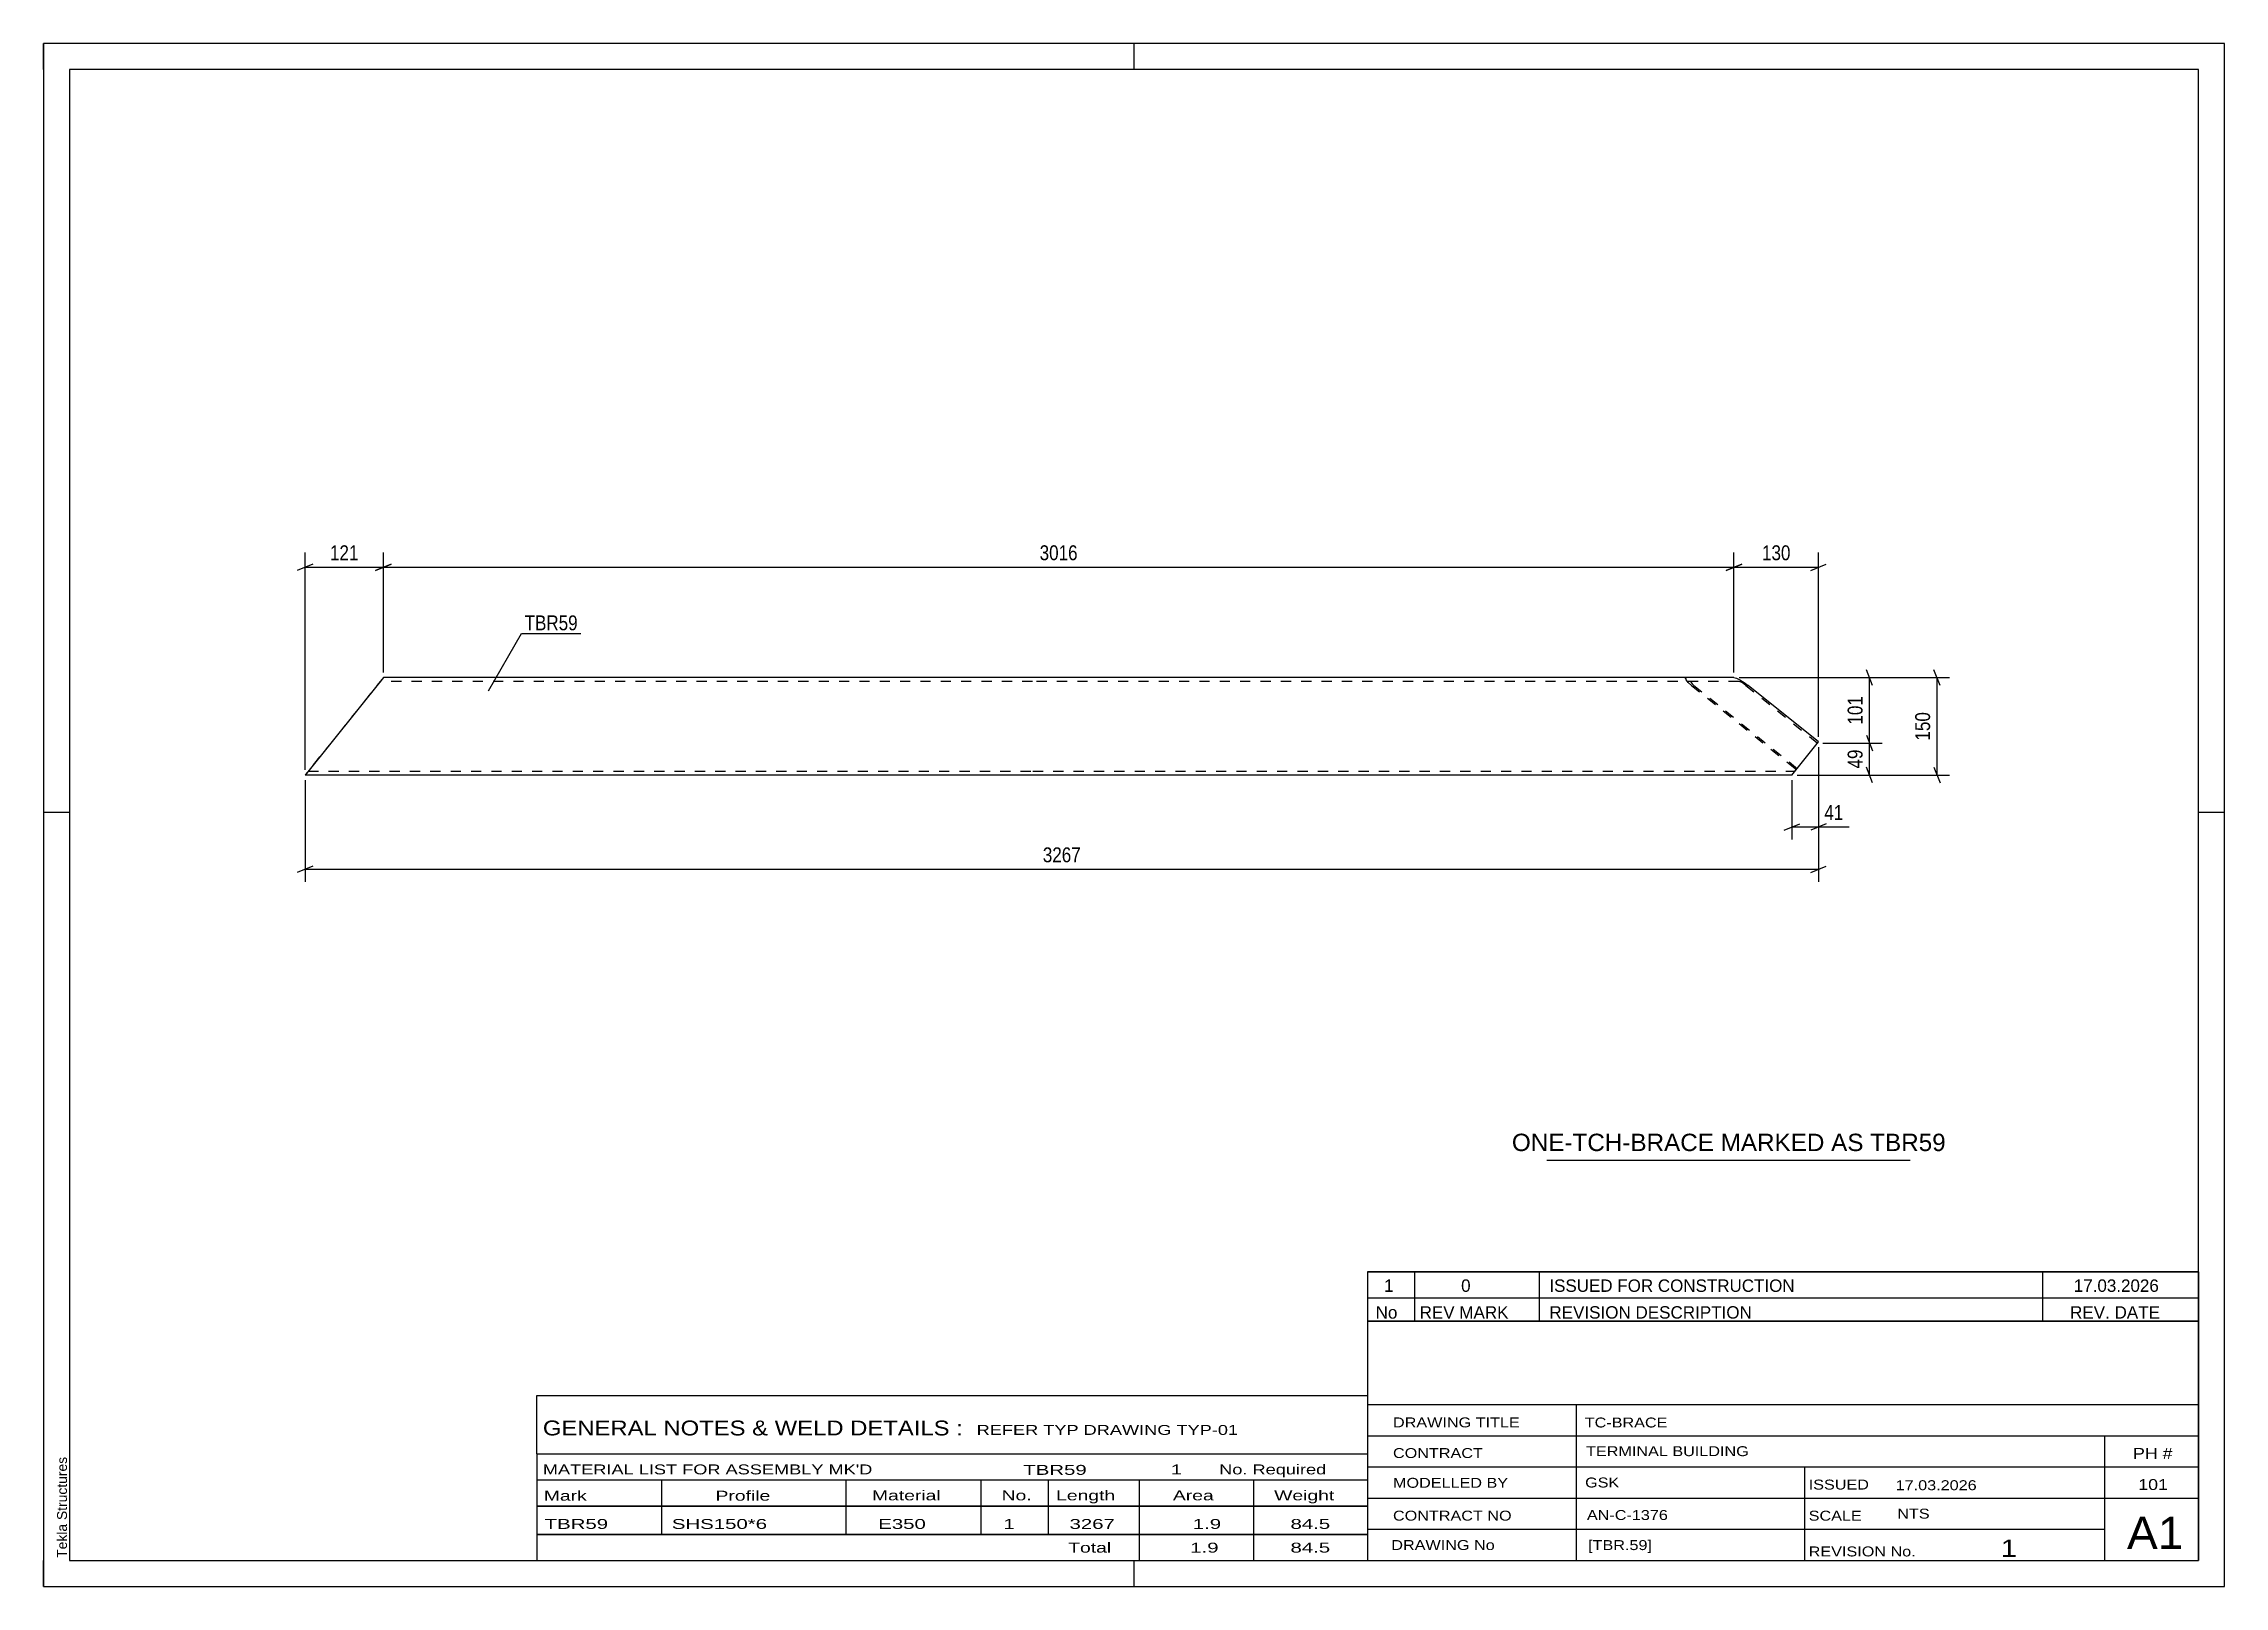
# Model space of a CAD drawing. Header units: millimetres. Extents: x 0 to 420, y 0 to 297.
import ezdxf

# ---------------------------------------------------------------- set-up
doc = ezdxf.new("R2010")
doc.units = ezdxf.units.MM
doc.linetypes.add('DXK_LINE_DOT2', pattern=[3.9198, 1.9599, -1.9599])
doc.styles.add('Arial', font='ARIAL.TTF', dxfattribs={"height": 0.2})
doc.styles.add('Arial Narrow', font='ARIALN.TTF', dxfattribs={"height": 0.2})

# ---------------------------------------------------------------- blocks, each defined once
blk = doc.blocks.new('Unknown-580636833-1162')
at = {"color": 5, "linetype": 'Continuous'}
for p, q in [((420, 297), (0, 297)), ((0, 297), (0, 0)), ((0, 292), (0, 297)), ((210, 292), (210, 297)), ((420, 0), (420, 297)), ((415, 292), (5, 292)), ((5, 292), (5, 5)), ((415, 5), (415, 292)), ((5, 149), (0, 149)), ((420, 149), (415, 149)), ((0, 0), (0, 5)), ((5, 5), (415, 5)), ((210, 0), (210, 5)), ((0, 0), (420, 0))]:
    blk.add_line(p, q, dxfattribs=at)
at = {"color": 174, "linetype": 'Continuous', "style": 'Arial'}
blk.add_text('Tekla Structures', height=1.9102, rotation=90, dxfattribs=at).set_placement((4.5, 5.5))
blk = doc.blocks.new('Part-580636833-1309 - 1303')
at = {"color": 2, "linetype": 'Continuous'}
for p, q in [((65.43, 174.95), (50.36, 156.2)), ((65.43, 174.95), (65.43, 174.95)), ((190.43, 174.95), (65.43, 174.95)), ((325.55, 174.95), (190.53, 174.95)), ((325.55, 174.95), (326.03, 174.84)), ((326.03, 174.84), (326.71, 174.51)), ((326.71, 174.51), (327.51, 174.02)), ((327.51, 174.02), (328.29, 173.45)), ((341.83, 162.57), (328.29, 173.45)), ((336.71, 156.2), (341.83, 162.57)), ((190.43, 156.2), (50.36, 156.2)), ((336.71, 156.2), (190.53, 156.2))]:
    blk.add_line(p, q, dxfattribs=at)
at = {"color": 7, "linetype": 'DXK_LINE_DOT2'}
for p, q in [((65.43, 174.95), (50.36, 156.2)), ((64.83, 174.2), (64.83, 174.2)), ((190.43, 174.2), (64.83, 174.2)), ((326.48, 174.2), (190.53, 174.2)), ((316.21, 174.84), (316.4, 174.95)), ((316.33, 174.51), (316.21, 174.84)), ((316.75, 174.02), (316.33, 174.51)), ((317.39, 173.45), (316.75, 174.02)), ((317.24, 174.14), (317.33, 174.2)), ((317.28, 174.02), (317.24, 174.14)), ((317.3, 173.98), (317.28, 174.02)), ((317.3, 173.98), (317.51, 173.74)), ((317.39, 173.45), (336.99, 157.7)), ((317.51, 173.74), (317.83, 173.45)), ((317.83, 173.45), (337.42, 157.7)), ((326.72, 174.14), (326.48, 174.2)), ((327.07, 173.98), (326.72, 174.14)), ((327.46, 173.74), (327.07, 173.98)), ((327.85, 173.45), (327.46, 173.74)), ((327.85, 173.45), (341.66, 162.35)), ((50.96, 156.95), (50.96, 156.95)), ((50.96, 156.95), (190.43, 156.95)), ((190.53, 156.95), (337.31, 156.95)), ((336.99, 157.7), (337.57, 157.27)), ((337.42, 157.7), (337.73, 157.47))]:
    blk.add_line(p, q, dxfattribs=at)
blk = doc.blocks.new('StraightDimension-580636833-2099 - 1303')
at = {"color": 7, "linetype": 'Continuous'}
for p, q in [((50.36, 157.2), (50.36, 199.05)), ((65.43, 175.95), (65.43, 199.05)), ((51.86, 196.8), (48.86, 195.6)), ((50.36, 196.2), (65.43, 196.2)), ((63.93, 195.6), (66.93, 196.8))]:
    blk.add_line(p, q, dxfattribs=at)
at = {"color": 0}
blk.add_wipeout([(61.23, 196.95), (61.23, 201.15), (54.55, 201.15), (54.55, 196.95)], dxfattribs=at)
at = {"color": 3, "style": 'Arial Narrow'}
blk.add_text('121', height=2.863, dxfattribs=at).set_placement((55.15, 197.55))
blk = doc.blocks.new('StraightDimension-580636833-2098 - 1303')
at = {"color": 7, "linetype": 'Continuous'}
for p, q in [((65.43, 175.95), (65.43, 199.05)), ((325.55, 175.95), (325.55, 199.05)), ((66.93, 196.8), (63.93, 195.6)), ((65.43, 196.2), (325.55, 196.2)), ((324.05, 195.6), (327.05, 196.8))]:
    blk.add_line(p, q, dxfattribs=at)
at = {"color": 0}
blk.add_wipeout([(199.75, 196.95), (199.75, 201.15), (191.23, 201.15), (191.23, 196.95)], dxfattribs=at)
at = {"color": 3, "style": 'Arial Narrow'}
blk.add_text('3016', height=2.863, dxfattribs=at).set_placement((191.83, 197.55))
blk = doc.blocks.new('StraightDimension-580636833-2097 - 1303')
at = {"color": 7, "linetype": 'Continuous'}
for p, q in [((325.55, 175.95), (325.55, 199.05)), ((341.83, 163.57), (341.83, 199.05)), ((327.05, 196.8), (324.05, 195.6)), ((325.55, 196.2), (341.83, 196.2)), ((340.33, 195.6), (343.33, 196.8))]:
    blk.add_line(p, q, dxfattribs=at)
at = {"color": 0}
blk.add_wipeout([(337.03, 196.95), (337.03, 201.15), (330.35, 201.15), (330.35, 196.95)], dxfattribs=at)
at = {"color": 3, "style": 'Arial Narrow'}
blk.add_text('130', height=2.863, dxfattribs=at).set_placement((330.95, 197.55))
blk = doc.blocks.new('StraightDimension-580636833-2318 - 1303')
at = {"color": 7, "linetype": 'Continuous'}
for p, q in [((341.83, 161.57), (341.83, 143.8)), ((336.71, 155.2), (336.71, 143.8)), ((335.21, 145.6), (338.21, 146.8)), ((336.71, 146.2), (341.83, 146.2)), ((343.33, 146.8), (340.33, 145.6))]:
    blk.add_line(p, q, dxfattribs=at)
at = {"color": 0}
blk.add_wipeout([(347.21, 146.95), (347.21, 151.15), (342.35, 151.15), (342.35, 146.95)], dxfattribs=at)
at = {"color": 7, "linetype": 'Continuous'}
blk.add_line((341.83, 146.2), (347.73, 146.2), dxfattribs=at)
blk.add_line((341.83, 146.2), (347.73, 146.2), dxfattribs=at)
at = {"color": 3, "style": 'Arial Narrow'}
blk.add_text('41', height=2.863, dxfattribs=at).set_placement((342.95, 147.55))
blk = doc.blocks.new('StraightDimension-580636833-2337 - 1303')
at = {"color": 7, "linetype": 'Continuous'}
for p, q in [((341.83, 161.57), (341.83, 135.65)), ((50.36, 155.2), (50.36, 135.65)), ((51.86, 138.65), (48.86, 137.45)), ((340.33, 137.45), (343.33, 138.65)), ((50.36, 138.05), (341.83, 138.05))]:
    blk.add_line(p, q, dxfattribs=at)
at = {"color": 0}
blk.add_wipeout([(200.35, 138.8), (200.35, 143), (191.84, 143), (191.84, 138.8)], dxfattribs=at)
at = {"color": 3, "style": 'Arial Narrow'}
blk.add_text('3267', height=2.863, dxfattribs=at).set_placement((192.44, 139.4))
blk = doc.blocks.new('StraightDimension-580636833-2350 - 1303')
at = {"color": 7, "linetype": 'Continuous'}
for p, q in [((352.26, 173.45), (351.06, 176.45)), ((326.55, 174.95), (354.06, 174.95)), ((351.66, 162.35), (351.66, 174.95)), ((351.06, 163.85), (352.26, 160.85)), ((342.66, 162.35), (354.06, 162.35))]:
    blk.add_line(p, q, dxfattribs=at)
at = {"color": 0}
blk.add_wipeout([(350.91, 171.99), (346.71, 171.99), (346.71, 165.31), (350.91, 165.31)], dxfattribs=at)
at = {"color": 3, "style": 'Arial Narrow'}
blk.add_text('101', height=2.863, rotation=90.0002, dxfattribs=at).set_placement((350.31, 165.91))
blk = doc.blocks.new('StraightDimension-580636833-2351 - 1303')
at = {"color": 7, "linetype": 'Continuous'}
for p, q in [((351.06, 163.85), (352.26, 160.85)), ((342.66, 162.35), (354.06, 162.35)), ((351.66, 156.2), (351.66, 162.35)), ((337.71, 156.2), (354.06, 156.2)), ((352.26, 154.7), (351.06, 157.7))]:
    blk.add_line(p, q, dxfattribs=at)
at = {"color": 0}
blk.add_wipeout([(350.91, 161.7), (346.71, 161.7), (346.71, 156.85), (350.91, 156.85)], dxfattribs=at)
at = {"color": 3, "style": 'Arial Narrow'}
blk.add_text('49', height=2.863, rotation=90.0002, dxfattribs=at).set_placement((350.31, 157.45))
blk = doc.blocks.new('StraightDimension-580636833-2378 - 1303')
at = {"color": 7, "linetype": 'Continuous'}
for p, q in [((365.27, 173.45), (364.07, 176.45)), ((326.55, 174.95), (367.07, 174.95)), ((364.67, 156.2), (364.67, 174.95)), ((337.71, 156.2), (367.07, 156.2)), ((364.07, 157.7), (365.27, 154.7))]:
    blk.add_line(p, q, dxfattribs=at)
at = {"color": 0}
blk.add_wipeout([(363.92, 168.92), (359.72, 168.92), (359.72, 162.23), (363.92, 162.23)], dxfattribs=at)
at = {"color": 3, "style": 'Arial Narrow'}
blk.add_text('150', height=2.863, rotation=90.0002, dxfattribs=at).set_placement((363.32, 162.83))
blk = doc.blocks.new('Unknown-580636833-2424')
at = {"color": 7, "linetype": 'Continuous'}
for p, q in [((255, 51.05), (255, 5)), ((255, 51.05), (415, 51.05)), ((415, 51), (415, 5)), ((255, 35), (415, 35)), ((295.14, 35), (295.14, 5)), ((255, 29), (415, 29)), ((397, 5.05), (397, 29.05)), ((255, 23), (415, 23)), ((339.14, 23), (339.14, 5)), ((255, 17), (415, 17)), ((255, 11), (397, 11)), ((255, 5), (415, 5))]:
    blk.add_line(p, q, dxfattribs=at)
at = {"color": 7, "style": 'Arial Narrow'}
for s, height, width, p in [('DRAWING TITLE', 1.9089, 1.425378, (259.88, 30.61)), ('TC-BRACE', 1.909, 1.425378, (296.81, 30.59)), ('CONTRACT', 1.909, 1.425378, (259.88, 24.71)), ('TERMINAL BUILDING', 1.9089, 1.425378, (297.06, 25.07)), ('MODELLED BY', 1.9089, 1.425378, (259.88, 18.98)), ('GSK', 1.909, 1.425378, (296.88, 19.04)), ('ISSUED', 1.909, 1.425378, (339.94, 18.64)), ('17.03.2026', 1.909, 1.425378, (356.69, 18.52)), ('CONTRACT NO', 1.9089, 1.425378, (259.88, 12.66)), ('AN-C-1376', 1.909, 1.425378, (297.23, 12.78)), ('SCALE', 1.909, 1.425378, (339.94, 12.65)), ('A1', 6.204, 1.25, (401.24, 7.2)), ('DRAWING No', 1.909, 1.425378, (259.56, 7)), ('[TBR.59]', 1.909, 1.425378, (297.46, 6.99)), ('1', 3.34, 1.5, (376.91, 5.68)), ('REVISION No.', 1.9089, 1.425378, (339.94, 5.77))]:
    blk.add_text(s, height=height, dxfattribs=dict(at, width=width)).set_placement(p)
at = {"color": 7, "linetype": 'Continuous', "style": 'Arial Narrow'}
for s, height, width, p in [('PH #', 2.1, 1.42538, (402.4, 24.55)), ('101', 2.1, 1.42538, (403.41, 18.55)), ('NTS', 1.909, 1.425378, (357, 13.05))]:
    blk.add_text(s, height=height, dxfattribs=dict(at, width=width)).set_placement(p)
blk = doc.blocks.new('Unknown-580636833-2425')
at = {"color": 7, "linetype": 'Continuous'}
for p, q in [((255, 60.55), (415, 60.55)), ((415, 60.55), (255, 60.55)), ((255, 60.55), (255, 55.55)), ((264, 60.55), (264, 55.55)), ((288, 60.55), (288, 55.55)), ((385, 60.55), (385, 55.55)), ((415, 60.55), (415, 55.55)), ((255, 55.55), (415, 55.55)), ((255, 55.55), (255, 51.05)), ((255, 55.55), (415, 55.55)), ((264, 55.55), (264, 51.05)), ((288, 55.55), (288, 51.05)), ((385, 55.55), (385, 51.05)), ((415, 55.55), (415, 51.05)), ((415, 51.05), (255, 51.05))]:
    blk.add_line(p, q, dxfattribs=at)
at = {"color": 7, "linetype": 'Continuous', "style": 'Arial Narrow'}
for s, height, width, p in [('1', 2.39, 1.196471, (258.16, 56.7)), ('0', 2.39, 1.196471, (273, 56.7)), ('ISSUED FOR CONSTRUCTION', 2.3861, 1.196471, (290, 56.7)), ('17.03.2026', 2.386, 1.196471, (391, 56.7)), ('No', 2.386, 1.2, (256.54, 51.55)), ('REV MARK', 2.386, 1.2, (265, 51.55)), ('REVISION DESCRIPTION', 2.3861, 1.2, (290, 51.55)), ('REV. DATE', 2.386, 1.2, (390.28, 51.55))]:
    blk.add_text(s, height=height, dxfattribs=dict(at, width=width)).set_placement(p)
blk = doc.blocks.new('Unknown-580636833-2426')
at = {"color": 7, "linetype": 'Continuous'}
for p, q in [((95, 36.75), (255, 36.75)), ((95, 25.5), (95, 36.75)), ((255, 36.75), (255, 25.5)), ((95, 25.5), (255, 25.5)), ((95, 25.5), (95, 20.5)), ((255, 25.5), (255, 20.5)), ((95, 20.5), (255, 20.5)), ((95, 20.5), (95, 15.5)), ((119, 20.5), (119, 15.5)), ((154.5, 20.5), (154.5, 15.5)), ((180.5, 20.5), (180.5, 15.5)), ((193.5, 20.5), (193.5, 15.5)), ((211, 20.5), (211, 15.5)), ((233, 20.5), (233, 15.5)), ((255, 20.5), (255, 15.5)), ((95, 15.5), (255, 15.5)), ((95, 15.45), (95, 10.05)), ((95, 15.45), (255, 15.45)), ((119, 15.5), (119, 10)), ((154.5, 15.5), (154.5, 10)), ((180.5, 15.5), (180.5, 10)), ((193.5, 15.5), (193.5, 10)), ((211, 15.5), (211, 10)), ((233, 15.5), (233, 10)), ((255, 15.45), (255, 10.05)), ((95, 10.05), (255, 10.05)), ((95, 10), (255, 10)), ((95, 10), (95, 5)), ((211, 10), (211, 5)), ((233, 10), (233, 5)), ((255, 10), (255, 5)), ((95, 5), (255, 5))]:
    blk.add_line(p, q, dxfattribs=at)
at = {"color": 7, "style": 'Arial Narrow'}
for s, height, width, p in [('GENERAL NOTES & WELD DETAILS :', 2.8633, 1.4, (96.15, 29.06)), ('REFER TYP DRAWING TYP-01', 1.9089, 1.6, (179.7, 29.16)), ("MATERIAL LIST FOR ASSEMBLY MK'D", 1.9089, 1.6, (96.15, 21.56)), ('TBR59', 1.909, 1.794707, (188.68, 21.47)), ('1', 1.91, 1.794707, (217.08, 21.56)), ('No. Required', 1.9089, 1.6, (226.41, 21.56)), ('Mark', 1.909, 1.7, (96.34, 16.5)), ('Profile', 1.909, 1.7, (129.41, 16.5)), ('Material', 1.909, 1.7, (159.54, 16.56)), ('No.', 1.909, 1.7, (184.5, 16.56)), ('Length', 1.909, 1.7, (195, 16.56)), ('Area', 1.909, 1.7, (217.5, 16.56)), ('Weight', 1.909, 1.7, (237, 16.56))]:
    blk.add_text(s, height=height, dxfattribs=dict(at, width=width)).set_placement(p)
at = {"color": 7, "linetype": 'Continuous', "style": 'Arial Narrow'}
for s, height, width, p in [('TBR59', 1.909, 1.794707, (96.5, 11.06)), ('SHS150*6', 1.909, 1.794707, (121, 11.06)), ('E350', 1.909, 1.794707, (160.74, 11.06)), ('1', 1.91, 1.794707, (184.86, 11.06)), ('3267', 1.909, 1.794707, (197.58, 11.06)), ('1.9', 1.909, 1.794707, (221.32, 11.06)), ('84.5', 1.909, 1.794707, (240.14, 11.06)), ('Total', 1.909, 1.7, (197.33, 6.5)), ('1.9', 1.909, 1.794707, (220.83, 6.5)), ('84.5', 1.909, 1.794707, (240.14, 6.5))]:
    blk.add_text(s, height=height, dxfattribs=dict(at, width=width)).set_placement(p)
blk = doc.blocks.new('Unknown-580636833-2427')
at = {"color": 7, "linetype": 'Continuous'}
blk.add_line((289.5, 82.05), (359.5, 82.05), dxfattribs=at)
at = {"color": 7, "style": 'Arial'}
blk.add_text('ONE-TCH-BRACE MARKED AS TBR59', height=3.3428, dxfattribs=at).set_placement((282.78, 83.8))
blk = doc.blocks.new('Mark-580636833-1305 - 1303')
at = {"color": 0}
blk.add_wipeout([(102.87, 184.06), (102.87, 187.06), (92.64, 187.06), (92.64, 184.06)], dxfattribs=at)
blk.add_wipeout([(102.87, 184.06), (102.87, 187.06), (92.64, 187.06), (92.64, 184.06)], dxfattribs=at)
at = {"color": 30, "linetype": 'Continuous'}
for p, q in [((85.7, 172.41), (92.04, 183.46)), ((92.04, 183.46), (103.47, 183.46))]:
    blk.add_line(p, q, dxfattribs=at)
at = {"color": 3, "style": 'Arial Narrow'}
blk.add_text('TBR59', height=2.863, dxfattribs=at).set_placement((92.64, 184.06))

msp = doc.modelspace()

# ---------------------------------------------------------------- block references
for name in ['Unknown-580636833-1162', 'Part-580636833-1309 - 1303', 'Unknown-580636833-2427', 'Unknown-580636833-2425', 'Unknown-580636833-2424', 'Unknown-580636833-2426']:
    msp.add_blockref(name, (0, 0))

# ---------------------------------------------------------------- next in the draw order: block references
msp.add_blockref('StraightDimension-580636833-2099 - 1303', (0, 0))

# ---------------------------------------------------------------- next in the draw order: block references
msp.add_blockref('StraightDimension-580636833-2098 - 1303', (0, 0))

# ---------------------------------------------------------------- next in the draw order: block references
for name in ['StraightDimension-580636833-2097 - 1303', 'Mark-580636833-1305 - 1303']:
    msp.add_blockref(name, (0, 0))

# ---------------------------------------------------------------- next in the draw order: block references
msp.add_blockref('StraightDimension-580636833-2318 - 1303', (0, 0))

# ---------------------------------------------------------------- next in the draw order: block references
msp.add_blockref('StraightDimension-580636833-2337 - 1303', (0, 0))

# ---------------------------------------------------------------- next in the draw order: block references
msp.add_blockref('StraightDimension-580636833-2350 - 1303', (0, 0))

# ---------------------------------------------------------------- next in the draw order: block references
msp.add_blockref('StraightDimension-580636833-2351 - 1303', (0, 0))

# ---------------------------------------------------------------- next in the draw order: block references
msp.add_blockref('StraightDimension-580636833-2378 - 1303', (0, 0))

doc.saveas('drawing.dxf')
